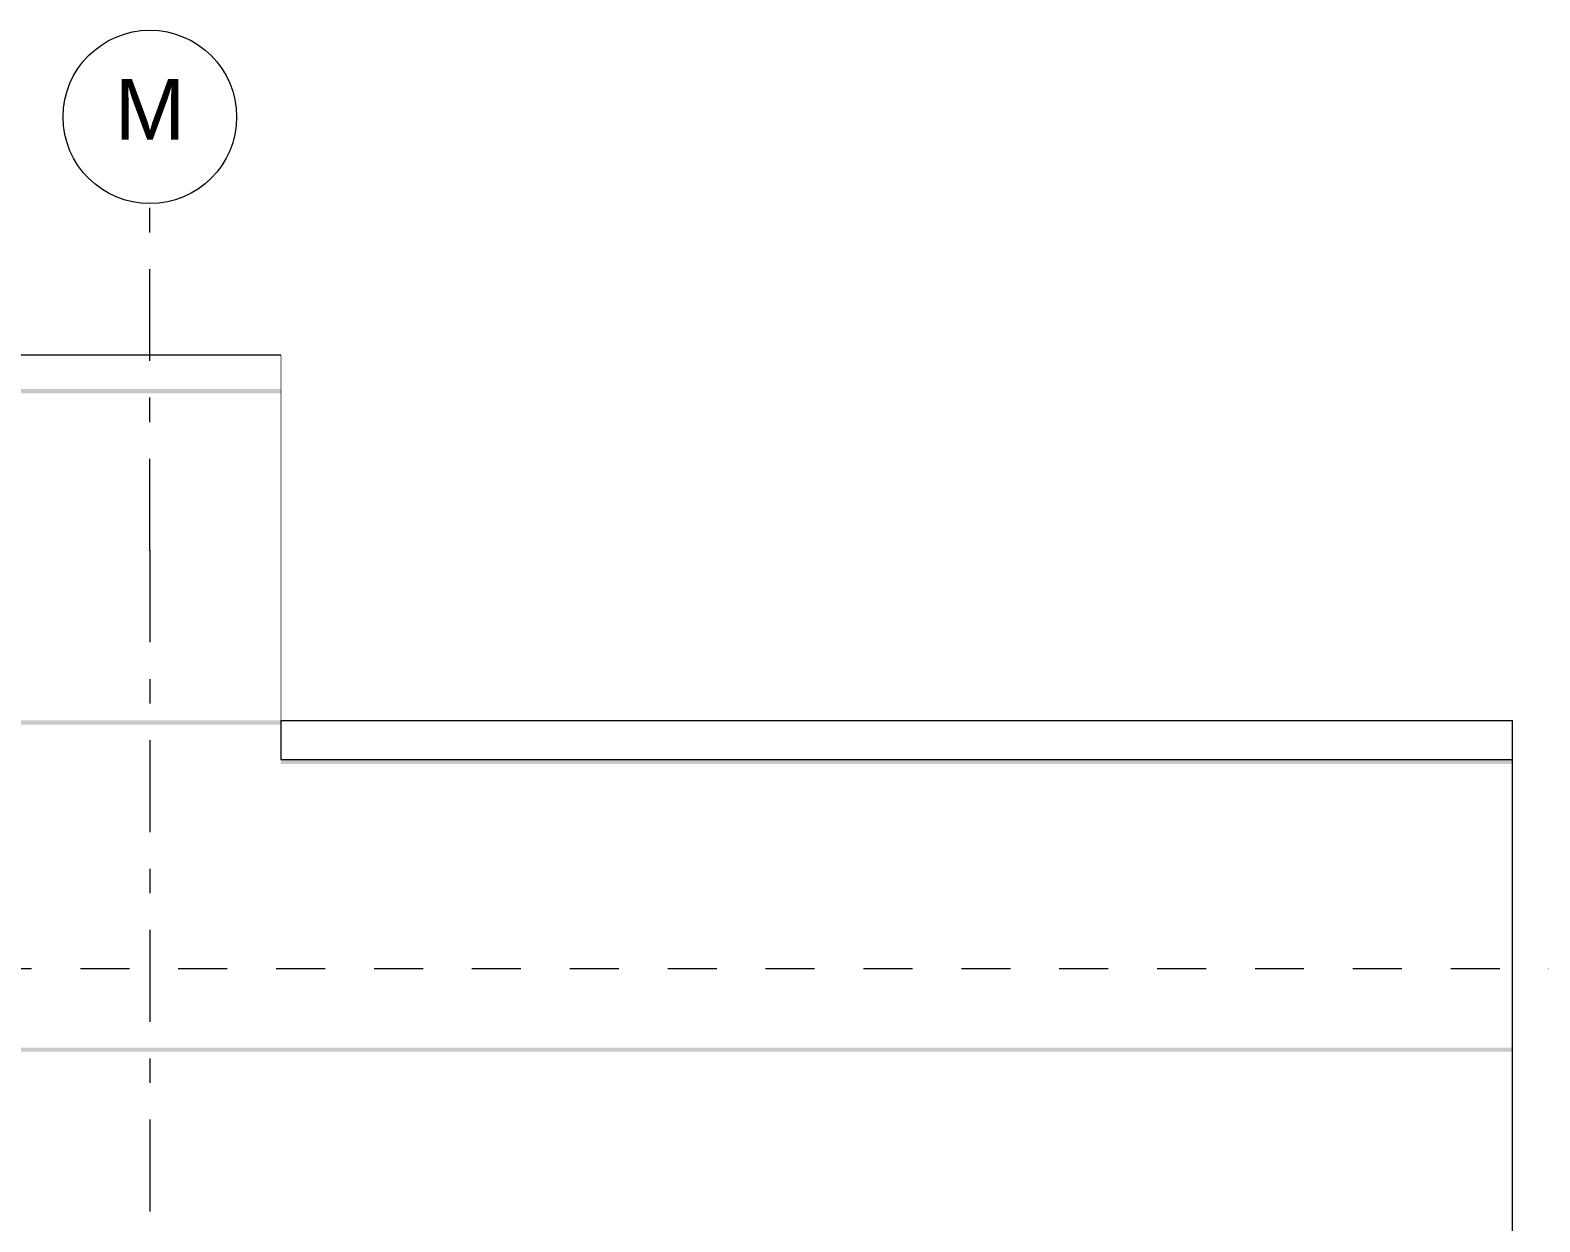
# Model space of a CAD drawing. Header units: millimetres. Extents: x -48147 to 1403542, y -455564 to 18123.
# Drawn here: x 1374101 to 1378454, y -431523 to -428088 of the extents above; entities that cross this region are included whole.
import ezdxf
from ezdxf.enums import TextEntityAlignment as Align

# ---------------------------------------------------------------- set-up
doc = ezdxf.new("R2010")
doc.units = ezdxf.units.MM
doc.header["$MEASUREMENT"] = 0
for name, pattern in [('Dashed', [2822.222233, 1411.111116, -1411.111116]), ('Double Dashed', [546.805537, 264.583325, -105.833328, 70.555556, -105.833328]), ('Wipeout_Contour', [1000, 0, -1000])]:
    doc.linetypes.add(name, pattern=pattern)
for name, color, linetype, lineweight, true_color in [('0_Pen_No__105', 7, 'Continuous', 15, 0xa6a6a6), ('A-20-M_Floor_Slab_Pen_No__148', 7, 'Continuous', 0, 0x444444), ('New_A-15-MG_Structural_Grid_Phase_2_Pen_No__222', 7, 'Continuous', 13, 0x65af33)]:
    doc.layers.add(name, color=color, linetype=linetype, lineweight=lineweight, true_color=true_color)
for name, color, linetype, lineweight in [('A-20-M_Floor_Slab_Pen_No__101', 252, 'Continuous', 15), ('A-25-M_Wall_Ext_Pen_No__87', 8, 'Continuous', 20), ('A-25-M_Wall_Int_Pen_No__101', 252, 'Continuous', 15), ('A-25-M_Wall_Int_Pen_No__2', 8, 'Continuous', 15), ('New_A-25-M_Wall_Ext_Pen_No__87', 8, 'Continuous', 20)]:
    doc.layers.add(name, color=color, linetype=linetype, lineweight=lineweight)
for name, color, linetype in [('A-25-M_Wall_Ext', 7, 'Continuous'), ('New_A-15-MG_Structural_Grid_Phase_2', 7, 'Continuous'), ('New_A-25-M_Wall_Ext', 7, 'Continuous')]:
    doc.layers.add(name, color=color, linetype=linetype)
doc.styles.add('GENERATED_STYLE_2', font='')
doc.styles.get('GENERATED_STYLE_2').set_extended_font_data('Swis721 BT')

# ---------------------------------------------------------------- blocks, each defined once
blk = doc.blocks.new('Section Elem_171_1', base_point=(1418663.2, -449992.5))
at = {"color": 254, "linetype": 'Wipeout_Contour', "lineweight": 0, "ltscale": 8651535.984633615}
blk.add_wipeout([(1374101.3, -430077.5), (1374101.3, -432569.4), (1374446.3, -432569.4), (1374446.3, -433792.5), (1378374.6, -433792.5), (1378374.6, -430077.5)], dxfattribs=at).dxf.layer = 'New_A-25-M_Wall_Ext'
at = {"layer": 'New_A-25-M_Wall_Ext_Pen_No__87', "linetype": 'Continuous'}
for p, q in [((1374823.7, -430077.5), (1378374.6, -430077.5)), ((1374101.3, -432569.4), (1374101.3, -433792.5)), ((1374446.3, -433792.5), (1378374.6, -433792.5))]:
    blk.add_line(p, q, dxfattribs=at)
blk = doc.blocks.new('Section Elem_173_1', base_point=(1418663.2, -449992.5))
at = {"color": 254, "linetype": 'Wipeout_Contour', "lineweight": 0, "ltscale": 5761463.130395706}
blk.add_wipeout([(1374823, -430077.5), (1374823.7, -430077.5), (1374823.7, -429024.5), (1374823, -429024.5)], dxfattribs=at).dxf.layer = 'New_A-25-M_Wall_Ext'
at = {"layer": 'New_A-25-M_Wall_Ext_Pen_No__87', "linetype": 'Continuous'}
for p, q in [((1374823.7, -429024.5), (1374823, -429024.5)), ((1374823.7, -430077.5), (1374823.7, -429024.5))]:
    blk.add_line(p, q, dxfattribs=at)
blk = doc.blocks.new('Section Elem_174_1', base_point=(1418663.2, -449992.5))
at = {"color": 254, "linetype": 'Wipeout_Contour', "lineweight": 0, "ltscale": 5753752.531794561}
blk.add_wipeout([(1370784.1, -430077.5), (1374823, -430077.5), (1374823, -429024.5), (1370784.1, -429024.5)], dxfattribs=at).dxf.layer = 'New_A-25-M_Wall_Ext'
at = {"layer": 'New_A-25-M_Wall_Ext_Pen_No__87', "linetype": 'Continuous'}
blk.add_line((1374823, -429024.5), (1370784.1, -429024.5), dxfattribs=at)
blk = doc.blocks.new('Section Elem_232_1', base_point=(1418663.2, -449992.5))
at = {"color": 254, "linetype": 'Wipeout_Contour', "lineweight": 0, "ltscale": 5777872.876247449}
blk.add_wipeout([(1378374.6, -433792.5), (1378375.3, -433792.5), (1378375.3, -430077.5), (1378374.6, -430077.5)], dxfattribs=at).dxf.layer = 'A-25-M_Wall_Ext'
at = {"layer": 'A-25-M_Wall_Ext_Pen_No__87', "linetype": 'Continuous'}
for p, q in [((1378375.3, -430077.5), (1378374.6, -430077.5)), ((1378375.3, -433792.5), (1378375.3, -430077.5)), ((1378374.6, -433792.5), (1378375.3, -433792.5))]:
    blk.add_line(p, q, dxfattribs=at)
blk = doc.blocks.new('Standard grid marker[4]_1', base_point=(1374446.3, -428587.9))
at = {"layer": 'New_A-15-MG_Structural_Grid_Phase_2_Pen_No__222', "linetype": 'Double Dashed'}
for q in [(1374446.3, -428587.9), (1374446.3, -452992.5)]:
    blk.add_line((1374446.3, -429587.9), q, dxfattribs=at)
at = {"layer": 'New_A-15-MG_Structural_Grid_Phase_2_Pen_No__222', "linetype": 'Continuous'}
blk.add_circle((1374446.3, -428337.9), 250, dxfattribs=at)
at = {"layer": 'New_A-15-MG_Structural_Grid_Phase_2_Pen_No__222', "linetype": 'Double Dashed'}
blk.add_point((1374446.3, -429587.9), dxfattribs=at)
blk.add_point((1374446.3, -429587.9), dxfattribs=at)
at = {"layer": 'New_A-15-MG_Structural_Grid_Phase_2_Pen_No__222', "style": 'GENERATED_STYLE_2'}
for tag, p in [('AC_MarkerText_1_0', (1374446.3, -428316.2)), ('AC_MarkerText_1_1', (1374446.3, -454220.8))]:
    blk.add_attdef(tag, text='', height=175, rotation=360, dxfattribs=at).set_placement(p, align=Align.MIDDLE_CENTER)
blk = doc.blocks.new('S-22 Building Section_STORY_MARKER', base_point=(1418663.2, -449992.5))
at = {"layer": '0_Pen_No__105', "linetype": 'Dashed', "ltscale": 0.1}
blk.add_line((1369166.1, -430792.5), (1399880.2, -430792.5), dxfattribs=at)

msp = doc.modelspace()

# ---------------------------------------------------------------- block references
at = {"layer": 'New_A-25-M_Wall_Ext'}
msp.add_blockref('Section Elem_171_1', (1418663.2, -449992.5), dxfattribs=at)

# ---------------------------------------------------------------- next in the draw order: block references
at = {"layer": 'A-25-M_Wall_Ext'}
msp.add_blockref('Section Elem_232_1', (1418663.2, -449992.5), dxfattribs=at)
at = {"layer": 'New_A-25-M_Wall_Ext'}
msp.add_blockref('Section Elem_173_1', (1418663.2, -449992.5), dxfattribs=at)

# ---------------------------------------------------------------- next in the draw order: hatches: boundary and pattern name
at = {"layer": 'A-20-M_Floor_Slab_Pen_No__101', "linetype": 'Continuous'}
msp.add_hatch(color=256, dxfattribs=at).paths.add_polyline_path([(1378375.3, -430191.5), (1378375.3, -430203.5), (1374823.7, -430203.5), (1374823.7, -430191.5)])
at = {"layer": 'A-20-M_Floor_Slab_Pen_No__148', "linetype": 'Continuous'}
msp.add_hatch(color=256, dxfattribs=at).paths.add_polyline_path([(1378375.3, -431020.5), (1378375.3, -431032.5), (1369041.2, -431032.5), (1369041.2, -431020.5)])

# ---------------------------------------------------------------- next in the draw order: linework, layer by layer
at = {"layer": 'A-25-M_Wall_Int_Pen_No__101', "linetype": 'Continuous'}
msp.add_line((1378375.3, -430191.5), (1374823.7, -430191.5), dxfattribs=at)

# ---------------------------------------------------------------- next in the draw order: block references
at = {"layer": 'New_A-25-M_Wall_Ext'}
msp.add_blockref('Section Elem_174_1', (1418663.2, -449992.5), dxfattribs=at)

# ---------------------------------------------------------------- next in the draw order: hatches: boundary and pattern name
at = {"layer": 'A-20-M_Floor_Slab_Pen_No__148', "linetype": 'Continuous'}
for points in [[(1374823.7, -429122.5), (1374823.7, -429134.5), (1370783.4, -429134.5), (1370783.4, -429122.5)], [(1374823.7, -430077.5), (1374823.7, -430089.5), (1370783.4, -430089.5), (1370783.4, -430077.5)]]:
    msp.add_hatch(color=256, dxfattribs=at).paths.add_polyline_path(points)

# ---------------------------------------------------------------- next in the draw order: linework, layer by layer
at = {"layer": 'A-25-M_Wall_Int_Pen_No__2', "linetype": 'Dashed', "ltscale": 0.1}
msp.add_line((1374823.7, -430077.5), (1374823.7, -430191.5), dxfattribs=at)

# ---------------------------------------------------------------- next in the draw order: block references
at = {"layer": 'New_A-15-MG_Structural_Grid_Phase_2', "color": 8, "linetype": 'Continuous', "lineweight": 15}
ref = msp.add_blockref('Standard grid marker[4]_1', (1374446.3, -428587.9), dxfattribs=at)
ref.add_attrib('AC_MarkerText_1', 'M', dxfattribs={"layer": 'New_A-15-MG_Structural_Grid_Phase_2_Pen_No__222', "color": 85, "true_color": 0x65af33, "height": 175, "rotation": 360, "style": 'GENERATED_STYLE_2'}).set_placement((1374446.3, -428316.2), align=Align.MIDDLE_CENTER)

# ---------------------------------------------------------------- next in the draw order: block references
at = {"linetype": 'Continuous', "lineweight": 0}
msp.add_blockref('S-22 Building Section_STORY_MARKER', (1418663.2, -449992.5), dxfattribs=at)

doc.saveas('drawing.dxf')
